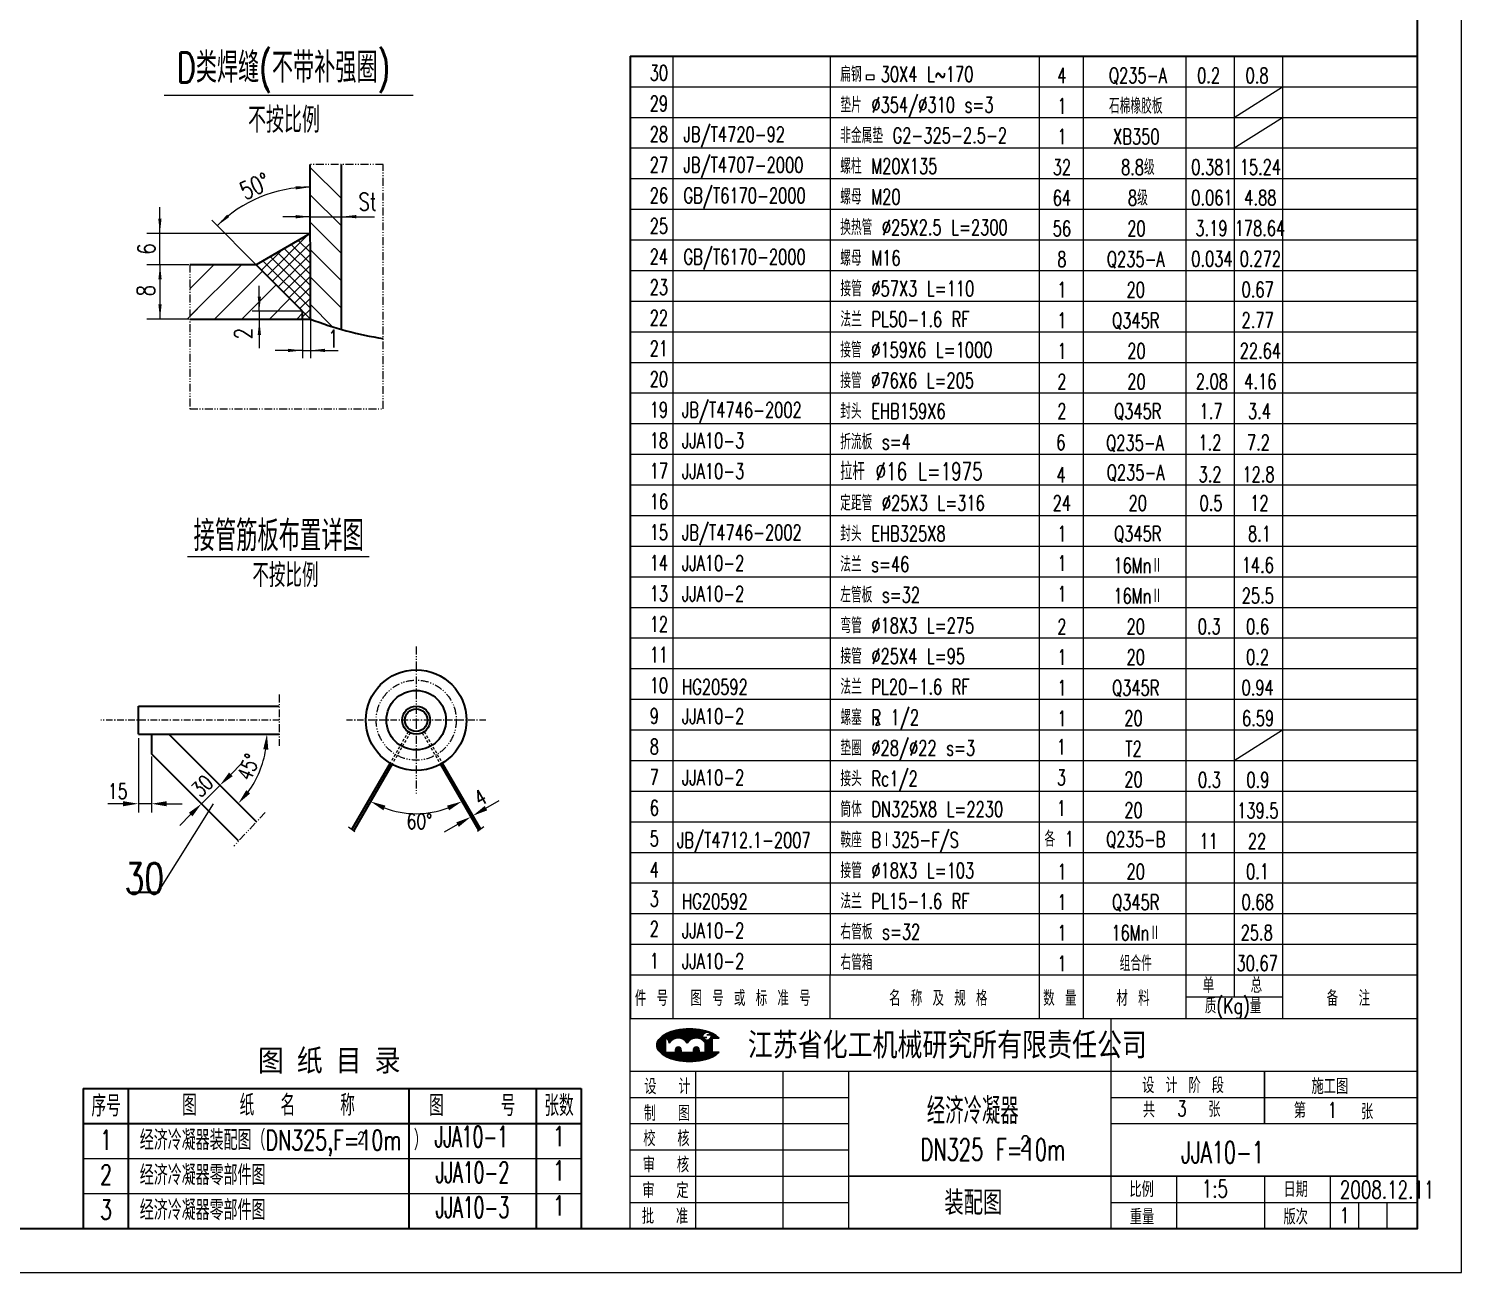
# Model space of a CAD drawing. Extents: x 0 to 6472, y 0 to 2970.
# Drawn here: x 2568 to 4205, y 0 to 1421 of the extents above; entities that cross this region are included whole.
import ezdxf
from ezdxf.enums import TextEntityAlignment as Align

# ---------------------------------------------------------------- set-up
doc = ezdxf.new("R2010")
doc.units = 0
doc.header["$LTSCALE"] = 10
doc.header["$MEASUREMENT"] = 0
for name, pattern in [('JXX-S', [1.7, 0.9, -0.2, 0.1, -0.2, 0.1, -0.2]), ('XX-S', [0.5, 0.3, -0.2]), ('ZXX-S', [1.27, 0.75, -0.2, 0.12, -0.2])]:
    doc.linetypes.add(name, pattern=pattern)
doc.layers.get('0').update_dxf_attribs({"linetype": 'CONTINUOUS', "lineweight": 20})
for name, color, linetype, lineweight in [('A 粗实线', 2, 'CONTINUOUS', 35), ('B 细实线', 7, 'CONTINUOUS', 20), ('C 文 字', 2, 'CONTINUOUS', 20), ('D 短中心线', 1, 'ZXX-S', 20), ('F 短虚线', 6, 'XX-S', 20), ('H 短双点线', 4, 'JXX-S', 20)]:
    doc.layers.add(name, color=color, linetype=linetype, lineweight=lineweight)
doc.layers.add('CDR_DIM', color=7, linetype='CONTINUOUS')
doc.layers.add('CDR_DWG1', color=4, linetype='CONTINUOUS')
doc.styles.add('HZ', font='txt', dxfattribs={"width": 0.75, "bigfont": 'hztxt'})
doc.styles.add('HZTXT', font='TXT.SHX', dxfattribs={"width": 0.75, "bigfont": 'HZTXT'})
doc.styles.add('KX', font='romans', dxfattribs={"bigfont": 'kx'})
doc.styles.add('SBHZ', font='ROMANS', dxfattribs={"width": 0.67, "bigfont": 'HZ.SHX'})
doc.styles.add('标题中文', font='SimSun.ttf', dxfattribs={"width": 0.7})

msp = doc.modelspace()

# ---------------------------------------------------------------- linework, layer by layer
for p, q in [((3255, 1389.98), (4155, 1389.98)), ((3303.92, 1389.98), (3303.92, 339.98)), ((3483.7, 1389.98), (3483.7, 339.98)), ((3722.66, 1389.98), (3722.66, 339.98)), ((3772.66, 1389.98), (3772.66, 339.98)), ((3890, 1389.98), (3890, 339.98)), ((3945.36, 1389.98), (3945.36, 339.98)), ((4000.71, 1389.98), (4000.71, 339.98)), ((3255, 1354.98), (4155, 1354.98)), ((3945.36, 1319.98), (4000.71, 1354.98)), ((3255, 1319.98), (4155, 1319.98)), ((3945.36, 1284.98), (4000.71, 1319.98)), ((3255, 1284.98), (4155, 1284.98)), ((3255, 1249.98), (4155, 1249.98)), ((3255, 1214.98), (4155, 1214.98)), ((3255, 1179.98), (4155, 1179.98)), ((3255, 1144.98), (4155, 1144.98)), ((3255, 1144.98), (4155, 1144.98)), ((3255, 1109.98), (4155, 1109.98)), ((3255, 1074.98), (4155, 1074.98)), ((3255, 1039.98), (4155, 1039.98)), ((3255, 1004.98), (4155, 1004.98)), ((3255, 969.98), (4155, 969.98)), ((3255, 934.98), (4155, 934.98)), ((3255, 899.98), (4155, 899.98)), ((3255, 864.98), (4155, 864.98)), ((3255, 829.98), (4155, 829.98)), ((3255, 794.98), (4155, 794.98)), ((3255, 759.98), (4155, 759.98)), ((3255, 724.98), (4155, 724.98)), ((3255, 689.98), (4155, 689.98)), ((3255, 654.98), (4155, 654.98)), ((2693.08, 610.56), (2693.08, 525.54)), ((2729.29, 613.84), (2777.94, 565.19)), ((3255, 619.98), (4155, 619.98)), ((3945.36, 584.98), (4000.71, 619.98)), ((4000.71, 619.98), (4016.76, 619.98)), ((2708.08, 592.62), (2756.73, 543.97)), ((2708.08, 592.62), (2727.89, 572.82)), ((2708.08, 589.53), (2708.08, 525.54)), ((2798.77, 569.12), (2811.14, 581.49)), ((3255, 584.98), (4155, 584.98)), ((2765.18, 535.53), (2786.39, 556.74)), ((3255, 549.98), (4155, 549.98)), ((2675.58, 535.54), (2658.08, 535.54)), ((2708.08, 535.54), (2693.08, 535.54)), ((2725.58, 535.54), (2743.08, 535.54)), ((3062.83, 538.15), (3078.03, 511.83)), ((3065, 539.4), (3080.19, 513.08)), ((3090.35, 530.49), (3105.5, 539.24)), ((2752.8, 523.15), (2740.43, 510.78)), ((3057.87, 511.74), (3042.72, 502.99)), ((3073.03, 520.49), (3075.19, 521.74)), ((3255, 514.98), (4155, 514.98)), ((3255, 479.98), (4155, 479.98)), ((3255, 444.98), (4155, 444.98)), ((3255, 409.98), (4155, 409.98)), ((3255, 374.98), (4155, 374.98)), ((3255, 339.98), (4155, 339.98)), ((3255, 339.98), (4155, 339.98)), ((3303.92, 339.98), (3303.92, 290)), ((3483.7, 290), (3483.7, 339.98)), ((3722.66, 339.98), (3722.66, 290)), ((3772.66, 339.98), (3772.66, 290)), ((3890, 339.98), (3890, 290)), ((3945.36, 339.98), (3945.36, 314.99)), ((4000.71, 339.98), (4000.71, 290)), ((3890, 314.99), (4000.71, 314.99)), ((3295.96, 251.64), (3295.96, 267.56)), ((3340.59, 262.53), (3340.59, 251.64)), ((3295.96, 251.64), (3306.54, 251.64)), ((3306.54, 254.08), (3306.54, 251.64)), ((3313.53, 254.08), (3313.53, 251.64)), ((3313.53, 251.64), (3327.18, 251.64)), ((3327.18, 254.08), (3327.18, 251.64)), ((3334.17, 254.08), (3334.17, 251.64)), ((3334.17, 251.64), (3340.59, 251.64))]:
    msp.add_line(p, q)
at = {"color": 4, "linetype": 'Continuous'}
for p, q in [((3255, 290), (4155, 290)), ((3255, 290), (4155, 290)), ((3255, 50), (3255, 290)), ((3255, 272.14), (3255, 290)), ((3255, 290), (3315.32, 290)), ((3805, 50), (3805, 290)), ((3255, 230), (4155, 230)), ((3330, 50), (3330, 230)), ((3430, 50), (3430, 230)), ((3505, 50), (3505, 230)), ((3805, 170), (4155, 170)), ((3880, 50), (3880, 110)), ((3805, 80), (4155, 80)), ((3805, 80), (4155, 80))]:
    msp.add_line(p, q, dxfattribs=at)
at = {"color": 0}
for p, q in [((3311.1, 267.58), (3321.87, 278.34)), ((3311.58, 267.53), (3322.4, 278.35)), ((3312.04, 267.46), (3322.94, 278.35)), ((3312.49, 267.38), (3323.46, 278.35)), ((3312.92, 267.28), (3323.99, 278.35)), ((3313.34, 267.17), (3324.51, 278.34)), ((3285.53, 259.51), (3300.74, 274.72)), ((3285.54, 260.05), (3299.86, 274.38)), ((3285.55, 259), (3301.58, 275.03)), ((3285.58, 260.62), (3298.95, 274)), ((3285.59, 258.51), (3302.39, 275.31)), ((3285.65, 258.04), (3303.18, 275.57)), ((3285.66, 261.24), (3298, 273.57)), ((3285.73, 257.59), (3303.95, 275.81)), ((3285.8, 261.9), (3297, 273.1)), ((3285.83, 257.16), (3295.96, 267.29)), ((3285.95, 256.75), (3295.96, 266.76)), ((3286, 262.63), (3295.93, 272.56)), ((3286.08, 256.35), (3295.96, 266.23)), ((3286.22, 255.96), (3295.96, 265.7)), ((3286.31, 263.48), (3294.71, 271.87)), ((3286.38, 255.58), (3295.96, 265.17)), ((3286.55, 255.22), (3295.96, 264.64)), ((3286.73, 254.87), (3295.96, 264.11)), ((3286.83, 264.52), (3293.22, 270.91)), ((3286.92, 254.53), (3295.96, 263.58)), ((3287.12, 254.21), (3295.96, 263.05)), ((3287.33, 253.89), (3295.96, 262.52)), ((3287.56, 253.58), (3295.96, 261.99)), ((3288.32, 266.54), (3290.79, 269.01)), ((3296.14, 267.47), (3304.7, 276.03)), ((3296.47, 267.27), (3305.43, 276.23)), ((3296.78, 267.05), (3306.14, 276.41)), ((3297.08, 266.82), (3306.84, 276.58)), ((3297.37, 266.58), (3307.52, 276.73)), ((3297.64, 266.32), (3308.19, 276.87)), ((3297.9, 266.05), (3308.85, 277)), ((3298.15, 265.76), (3309.5, 277.12)), ((3298.38, 265.46), (3310.15, 277.24)), ((3298.59, 265.15), (3310.79, 277.35)), ((3298.79, 264.82), (3311.42, 277.45)), ((3298.98, 264.47), (3312.05, 277.54)), ((3299.15, 264.11), (3312.67, 277.63)), ((3299.3, 263.73), (3313.28, 277.72)), ((3299.43, 263.34), (3313.89, 277.79)), ((3299.55, 262.92), (3314.49, 277.86)), ((3299.64, 262.48), (3315.09, 277.93)), ((3299.7, 262.02), (3299.87, 262.18)), ((3303.27, 265.58), (3315.68, 277.99)), ((3304.54, 266.32), (3316.26, 278.05)), ((3305.5, 266.76), (3316.85, 278.1)), ((3306.33, 267.05), (3317.42, 278.14)), ((3307.07, 267.26), (3317.99, 278.18)), ((3307.75, 267.41), (3318.56, 278.22)), ((3308.38, 267.51), (3319.12, 278.25)), ((3308.98, 267.58), (3319.68, 278.28)), ((3309.55, 267.62), (3320.23, 278.3)), ((3310.09, 267.63), (3320.78, 278.32)), ((3310.6, 267.61), (3321.32, 278.33)), ((3313.75, 267.05), (3325.03, 278.33)), ((3314.15, 266.91), (3325.54, 278.31)), ((3314.53, 266.77), (3326.06, 278.29)), ((3314.91, 266.61), (3326.56, 278.27)), ((3315.27, 266.45), (3327.07, 278.24)), ((3315.62, 266.27), (3327.57, 278.22)), ((3315.97, 266.08), (3328.07, 278.18)), ((3316.31, 265.89), (3328.56, 278.15)), ((3316.63, 265.69), (3329.06, 278.11)), ((3316.95, 265.48), (3329.55, 278.07)), ((3317.26, 265.26), (3330.03, 278.03)), ((3317.56, 265.03), (3330.51, 277.98)), ((3317.86, 264.79), (3331, 277.93)), ((3318.14, 264.54), (3331.47, 277.88)), ((3318.42, 264.29), (3331.95, 277.82)), ((3318.69, 264.03), (3332.42, 277.76)), ((3318.95, 263.76), (3332.89, 277.7)), ((3319.2, 263.48), (3333.36, 277.64)), ((3319.44, 263.19), (3333.82, 277.57)), ((3319.68, 262.9), (3334.28, 277.5)), ((3319.91, 262.6), (3334.74, 277.43)), ((3320.12, 262.28), (3335.2, 277.36)), ((3320.33, 261.96), (3320.43, 262.06)), ((3324.03, 265.66), (3335.65, 277.28)), ((3325.26, 266.36), (3336.1, 277.2)), ((3326.21, 266.78), (3336.55, 277.12)), ((3327.03, 267.07), (3337, 277.04)), ((3327.77, 267.28), (3337.44, 276.95)), ((3328.44, 267.42), (3337.89, 276.86)), ((3329.07, 267.52), (3338.32, 276.77)), ((3329.67, 267.59), (3338.76, 276.68)), ((3330.23, 267.62), (3339.19, 276.58)), ((3330.77, 267.63), (3339.62, 276.48)), ((3331.28, 267.61), (3340.05, 276.38)), ((3331.78, 267.58), (3340.47, 276.27)), ((3332.26, 267.52), (3340.89, 276.16)), ((3332.72, 267.45), (3341.31, 276.04)), ((3333.16, 267.37), (3341.72, 275.93)), ((3333.6, 267.27), (3342.13, 275.8)), ((3334.01, 267.16), (3338.88, 272.03)), ((3334.42, 267.04), (3338.5, 271.11)), ((3334.82, 266.9), (3338.35, 270.44)), ((3335.2, 266.76), (3338.32, 269.87)), ((3335.57, 266.6), (3338.34, 269.36)), ((3335.94, 266.43), (3338.42, 268.91)), ((3336.29, 266.26), (3338.53, 268.49)), ((3336.64, 266.07), (3338.67, 268.1)), ((3336.97, 265.87), (3338.84, 267.74)), ((3337.3, 265.67), (3339.04, 267.41)), ((3337.62, 265.46), (3339.26, 267.1)), ((3337.93, 265.24), (3339.5, 266.81)), ((3338.23, 265.01), (3339.77, 266.55)), ((3338.52, 264.77), (3340.06, 266.31)), ((3338.8, 264.52), (3340.37, 266.09)), ((3339.08, 264.27), (3340.7, 265.89)), ((3339.35, 264.01), (3341.06, 265.72)), ((3339.61, 263.74), (3341.45, 265.58)), ((3339.86, 263.46), (3341.87, 265.47)), ((3340.1, 263.17), (3342.33, 265.4)), ((3340.34, 262.87), (3342.84, 265.38)), ((3340.56, 262.57), (3343.41, 265.42)), ((3340.59, 261.01), (3351.42, 271.83)), ((3340.59, 260.48), (3351.74, 271.63)), ((3340.59, 259.95), (3352.07, 271.43)), ((3340.59, 259.42), (3352.39, 271.22)), ((3340.59, 258.89), (3348.82, 267.12)), ((3340.59, 258.36), (3348.82, 266.59)), ((3340.59, 257.83), (3348.82, 266.06)), ((3340.59, 261.54), (3345.03, 265.98)), ((3340.59, 262.07), (3344.09, 265.57)), ((3340.59, 257.3), (3348.82, 265.53)), ((3340.59, 256.77), (3348.82, 265)), ((3340.59, 256.24), (3348.82, 264.47)), ((3340.59, 255.71), (3348.82, 263.94)), ((3340.59, 255.18), (3348.82, 263.41)), ((3340.59, 254.65), (3348.82, 262.88)), ((3340.59, 254.11), (3348.82, 262.35)), ((3340.61, 273.76), (3342.54, 275.68)), ((3341.52, 274.14), (3342.94, 275.55)), ((3342.2, 274.28), (3343.34, 275.42)), ((3342.77, 274.32), (3343.74, 275.29)), ((3343.27, 274.3), (3344.13, 275.15)), ((3343.73, 274.22), (3344.52, 275.01)), ((3344.15, 274.11), (3344.91, 274.87)), ((3344.53, 273.97), (3345.3, 274.73)), ((3344.89, 273.8), (3345.68, 274.58)), ((3345.23, 273.6), (3346.06, 274.43)), ((3345.54, 273.38), (3346.44, 274.28)), ((3345.82, 273.13), (3346.81, 274.12)), ((3346.09, 272.87), (3347.18, 273.96)), ((3346.33, 272.58), (3347.55, 273.8)), ((3346.55, 272.27), (3347.92, 273.64)), ((3346.66, 267.6), (3351.08, 272.03)), ((3346.74, 271.93), (3348.28, 273.47)), ((3346.91, 271.57), (3348.64, 273.3)), ((3347.06, 271.19), (3349, 273.13)), ((3347.07, 268.54), (3350.75, 272.22)), ((3347.17, 270.77), (3349.36, 272.96)), ((3347.22, 269.23), (3350.41, 272.41)), ((3347.24, 270.31), (3349.71, 272.78)), ((3347.26, 269.8), (3350.06, 272.6)), ((3349.33, 267.63), (3352.71, 271)), ((3349.86, 267.63), (3353.02, 270.79)), ((3350.39, 267.63), (3353.33, 270.56)), ((3350.92, 267.63), (3353.63, 270.34)), ((3351.45, 267.63), (3353.94, 270.11)), ((3351.98, 267.63), (3354.23, 269.88)), ((3352.51, 267.63), (3354.53, 269.64)), ((3353.04, 267.63), (3354.82, 269.4)), ((3353.57, 267.63), (3355.1, 269.16)), ((3354.1, 267.63), (3355.39, 268.91)), ((3354.63, 267.63), (3355.67, 268.66)), ((3355.16, 267.63), (3355.94, 268.4)), ((3355.69, 267.63), (3356.21, 268.14)), ((3356.22, 267.63), (3356.48, 267.88)), ((3287.79, 253.29), (3295.96, 261.46)), ((3288.03, 253), (3295.96, 260.93)), ((3288.28, 252.71), (3295.96, 260.4)), ((3288.53, 252.43), (3295.96, 259.87)), ((3288.78, 252.15), (3295.96, 259.34)), ((3289.04, 251.88), (3295.96, 258.81)), ((3289.3, 251.61), (3295.96, 258.27)), ((3289.56, 251.34), (3295.96, 257.74)), ((3289.83, 251.08), (3295.96, 257.21)), ((3290.1, 250.82), (3295.96, 256.68)), ((3290.38, 250.57), (3295.96, 256.15)), ((3290.65, 250.32), (3295.96, 255.62)), ((3290.94, 250.07), (3295.96, 255.09)), ((3291.22, 249.82), (3295.96, 254.56)), ((3291.51, 249.58), (3295.96, 254.03)), ((3291.81, 249.35), (3295.96, 253.5)), ((3292.1, 249.11), (3295.96, 252.97)), ((3292.4, 248.88), (3295.96, 252.44)), ((3292.71, 248.66), (3295.96, 251.91)), ((3293.02, 248.44), (3296.22, 251.64)), ((3293.33, 248.22), (3296.75, 251.64)), ((3293.65, 248.01), (3297.28, 251.64)), ((3293.97, 247.8), (3297.81, 251.64)), ((3294.29, 247.59), (3298.34, 251.64)), ((3294.62, 247.39), (3298.87, 251.64)), ((3294.95, 247.19), (3299.4, 251.64)), ((3295.29, 247), (3299.93, 251.64)), ((3295.63, 246.81), (3300.46, 251.64)), ((3295.98, 246.62), (3301, 251.64)), ((3296.33, 246.44), (3301.53, 251.64)), ((3296.68, 246.26), (3302.06, 251.64)), ((3297.03, 246.09), (3302.59, 251.64)), ((3297.39, 245.92), (3303.12, 251.64)), ((3297.75, 245.75), (3303.65, 251.64)), ((3298.12, 245.58), (3304.18, 251.64)), ((3298.48, 245.42), (3304.71, 251.64)), ((3298.85, 245.26), (3305.24, 251.64)), ((3299.22, 245.1), (3305.77, 251.64)), ((3299.6, 244.94), (3306.3, 251.64)), ((3299.98, 244.79), (3312.09, 256.9)), ((3300.36, 244.64), (3312.38, 256.66)), ((3300.74, 244.49), (3312.65, 256.4)), ((3301.12, 244.34), (3312.88, 256.1)), ((3301.51, 244.2), (3313.09, 255.78)), ((3301.9, 244.06), (3313.26, 255.42)), ((3302.3, 243.93), (3313.4, 255.03)), ((3302.69, 243.79), (3313.49, 254.59)), ((3303.09, 243.66), (3313.53, 254.1)), ((3303.5, 243.54), (3313.53, 253.57)), ((3303.9, 243.41), (3313.53, 253.04)), ((3304.31, 243.29), (3313.53, 252.51)), ((3304.72, 243.17), (3313.53, 251.97)), ((3305.14, 243.06), (3313.72, 251.64)), ((3305.56, 242.95), (3314.25, 251.64)), ((3305.98, 242.84), (3314.78, 251.64)), ((3306.41, 242.73), (3315.31, 251.64)), ((3306.54, 254), (3310.11, 257.57)), ((3306.54, 253.47), (3310.59, 257.53)), ((3306.54, 252.94), (3311.02, 257.43)), ((3306.54, 252.41), (3311.41, 257.29)), ((3306.54, 251.88), (3311.77, 257.11)), ((3306.57, 254.57), (3309.54, 257.54)), ((3306.75, 255.27), (3308.84, 257.36)), ((3306.84, 242.63), (3315.84, 251.64)), ((3307.27, 242.54), (3316.37, 251.64)), ((3307.71, 242.44), (3316.9, 251.64)), ((3308.14, 242.35), (3317.44, 251.64)), ((3308.59, 242.26), (3317.97, 251.64)), ((3309.03, 242.18), (3318.5, 251.64)), ((3309.48, 242.09), (3319.03, 251.64)), ((3309.93, 242.01), (3319.56, 251.64)), ((3310.38, 241.93), (3320.09, 251.64)), ((3310.83, 241.86), (3320.62, 251.64)), ((3311.29, 241.78), (3321.15, 251.64)), ((3311.75, 241.71), (3321.68, 251.64)), ((3312.21, 241.64), (3322.21, 251.64)), ((3312.67, 241.57), (3322.74, 251.64)), ((3313.14, 241.51), (3323.27, 251.64)), ((3313.61, 241.45), (3323.8, 251.64)), ((3314.08, 241.39), (3324.33, 251.64)), ((3314.55, 241.34), (3324.86, 251.64)), ((3315.03, 241.28), (3325.39, 251.64)), ((3315.51, 241.23), (3325.92, 251.64)), ((3316, 241.19), (3326.45, 251.64)), ((3316.48, 241.14), (3326.98, 251.64)), ((3316.97, 241.1), (3332.75, 256.88)), ((3317.46, 241.06), (3333.04, 256.64)), ((3317.96, 241.03), (3333.31, 256.37)), ((3318.46, 240.99), (3333.54, 256.08)), ((3318.96, 240.96), (3333.74, 255.75)), ((3319.46, 240.94), (3333.91, 255.39)), ((3319.97, 240.92), (3334.04, 254.99)), ((3320.48, 240.9), (3334.13, 254.55)), ((3321, 240.88), (3334.17, 254.05)), ((3321.51, 240.87), (3334.17, 253.52)), ((3322.03, 240.86), (3334.17, 252.99)), ((3322.56, 240.86), (3334.17, 252.46)), ((3323.09, 240.85), (3334.17, 251.93)), ((3323.62, 240.86), (3334.41, 251.64)), ((3324.16, 240.86), (3334.94, 251.64)), ((3324.7, 240.87), (3335.47, 251.64)), ((3325.24, 240.89), (3336, 251.64)), ((3325.79, 240.91), (3336.53, 251.64)), ((3326.34, 240.93), (3337.06, 251.64)), ((3326.9, 240.95), (3337.59, 251.64)), ((3327.18, 253.96), (3330.79, 257.57)), ((3327.18, 253.43), (3331.27, 257.52)), ((3327.18, 252.9), (3331.7, 257.42)), ((3327.18, 252.37), (3332.08, 257.27)), ((3327.18, 251.84), (3332.43, 257.09)), ((3327.2, 254.52), (3330.23, 257.54)), ((3327.36, 255.2), (3329.54, 257.39)), ((3327.46, 240.99), (3338.12, 251.64)), ((3328.03, 241.02), (3338.65, 251.64)), ((3328.6, 241.06), (3339.18, 251.64)), ((3329.18, 241.11), (3339.71, 251.64)), ((3329.76, 241.16), (3340.24, 251.64)), ((3330.34, 241.21), (3348.82, 259.69)), ((3330.93, 241.27), (3348.82, 259.16)), ((3331.53, 241.34), (3348.82, 258.63)), ((3332.13, 241.41), (3348.82, 258.1)), ((3332.74, 241.49), (3348.82, 257.57)), ((3333.35, 241.57), (3348.82, 257.04)), ((3333.97, 241.66), (3348.82, 256.51)), ((3334.59, 241.75), (3348.82, 255.98)), ((3335.23, 241.86), (3348.82, 255.45)), ((3335.87, 241.96), (3348.82, 254.92)), ((3336.51, 242.08), (3348.82, 254.39)), ((3337.16, 242.2), (3348.82, 253.86)), ((3337.83, 242.33), (3348.82, 253.33)), ((3338.49, 242.47), (3348.82, 252.8)), ((3339.18, 242.62), (3348.82, 252.27)), ((3339.87, 242.79), (3348.82, 251.74)), ((3340.58, 242.97), (3349.2, 251.58)), ((3340.59, 253.58), (3348.82, 261.82)), ((3340.59, 253.05), (3348.82, 261.29)), ((3340.59, 252.52), (3348.82, 260.75)), ((3340.59, 251.99), (3348.82, 260.22)), ((3341.31, 243.17), (3349.73, 251.58)), ((3342.06, 243.38), (3350.26, 251.58)), ((3342.82, 243.62), (3350.79, 251.58)), ((3343.61, 243.88), (3351.32, 251.58)), ((3344.42, 244.16), (3351.85, 251.58)), ((3345.26, 244.47), (3352.38, 251.58)), ((3346.14, 244.81), (3352.91, 251.58)), ((3347.04, 245.19), (3353.44, 251.58)), ((3347.99, 245.6), (3353.97, 251.58)), ((3348.99, 246.07), (3354.5, 251.58)), ((3350.05, 246.61), (3355.03, 251.58)), ((3351.26, 247.28), (3355.56, 251.58)), ((3352.73, 248.22), (3356.09, 251.58)), ((3355, 249.96), (3356.62, 251.58))]:
    msp.add_line(p, q, dxfattribs=at)
at = {"linetype": 'Continuous'}
for p, q in [((3342.76, 271.46), (3342.76, 271.44)), ((3342.8, 268.26), (3342.8, 268.24)), ((3346.96, 271.46), (3346.96, 271.44)), ((3980, 110), (3980, 50)), ((4055, 110), (4055, 50)), ((4087.5, 80), (4087.5, 50)), ((4120, 80), (4120, 50))]:
    msp.add_line(p, q, dxfattribs=at)
at = {"color": 7, "linetype": 'Continuous'}
for p, q in [((3255, 200), (3505, 200)), ((3805, 200), (4155, 200)), ((3255, 170), (3505, 170)), ((3255, 140), (3505, 140)), ((2630.19, 130), (3199.14, 130)), ((3255, 110), (3505, 110)), ((2630.19, 90), (3199.14, 90)), ((3255, 80), (3505, 80))]:
    msp.add_line(p, q, dxfattribs=at)
msp.add_lwpolyline([(3525.34, 1368.7), (3533.48, 1368.7), (3533.48, 1362.83), (3525.34, 1362.83)], close=True)
msp.add_circle((3342.79, 269.85), 4.47)
for centre, radius, start, end in [((2728.08, 615.05), 111.99, 323.96218, 351.03782), ((3010.64, 628.55), 104.39, 249.61683, 290.38317), ((3292.59, 261.25), 7.15, 5.49119, 61.88895), ((3310.03, 255.42), 12.21, 32.27189, 147.72811), ((3330.67, 255.42), 12.21, 35.6258, 147.72811), ((3310.03, 254.08), 3.5, 0, 180), ((3330.67, 254.08), 3.5, 0, 180)]:
    msp.add_arc(centre, radius, start, end)
for points in [[(2835.8, 597.83), (2841.61, 597.38), (2840.07, 615.05)], [(2796.7, 571.18), (2800.83, 567.05), (2786.39, 556.74)], [(2820.86, 547.27), (2816.42, 551.06), (2807.27, 535.86)], [(2675.58, 538.45), (2675.58, 532.62), (2693.08, 535.54)], [(2725.58, 538.45), (2725.58, 532.62), (2708.08, 535.54)], [(2750.74, 525.22), (2754.87, 521.09), (2765.18, 535.53)], [(2973.04, 528.06), (2975.52, 533.34), (2958.45, 538.15)], [(3045.76, 533.34), (3048.24, 528.06), (3062.83, 538.15)], [(3088.89, 533.02), (3091.81, 527.97), (3075.19, 521.74)], [(3056.41, 514.27), (3059.33, 509.22), (3073.03, 520.49)]]:
    msp.add_solid(points)
at = {"layer": 'A 粗实线'}
for p, q in [((3255, 1389.98), (3255, 339.98)), ((3255, 1389.98), (4155, 1389.98)), ((2889.7, 1089.47), (2889.56, 1266)), ((2925.19, 1077.66), (2925.19, 1266)), ((2889.62, 1187.39), (2827.65, 1151.55)), ((2827.65, 1151.55), (2752.07, 1151.55)), ((2880.85, 1098.34), (2827.65, 1151.55)), ((2880.85, 1089.47), (2880.85, 1098.34)), ((2752.07, 1089.47), (2889.7, 1089.47)), ((2693.08, 647.05), (2854.13, 647.05)), ((2693.08, 615.05), (2693.08, 647.05)), ((2693.08, 615.05), (2854.13, 615.05)), ((2708.08, 615.05), (2708.08, 592.62)), ((2828.17, 514.97), (2728.08, 615.05)), ((2807.7, 493.01), (2708.08, 592.62)), ((2980.81, 581.89), (2937.2, 506.34)), ((2982.98, 580.64), (2939.24, 504.88)), ((3038.3, 580.64), (3082.04, 504.88)), ((3040.47, 581.89), (3084.08, 506.34)), ((2685.77, 434.35), (2715.86, 434.35)), ((3255, 339.98), (3255, 290)), ((2630.19, 210), (3199.14, 210)), ((2630.19, 210), (2630.19, 50)), ((2681.6, 210), (2681.6, 50)), ((3002.24, 210), (3002.24, 50)), ((3147.73, 210), (3147.73, 50)), ((3199.14, 210), (3199.14, 50)), ((2630.19, 170), (3199.14, 170))]:
    msp.add_line(p, q, dxfattribs=at)
msp.add_lwpolyline([(125, 50), (4155, 50), (4155, 2920), (125, 2920)], close=True, dxfattribs=at)
for radius in [57.5, 34, 16, 12.87]:
    msp.add_circle((3010.64, 631.05), radius, dxfattribs=at)
msp.add_arc((3034.66, 1465.72), 403.21, 248.92902, 261.19111, dxfattribs=at)
at = {"layer": 'B 细实线'}
for p, q in [((2722.41, 1345.5), (3007.15, 1345.5)), ((2889.56, 1262.85), (2925.19, 1227.21)), ((2925.19, 1195.85), (2889.59, 1231.47)), ((2717.73, 1187.39), (2717.73, 1217.16)), ((2776.91, 1202.39), (2827.68, 1151.57)), ((2889.75, 1206.44), (2858.28, 1206.44)), ((2889.72, 1206.47), (2925.19, 1206.47)), ((2889.72, 1199.97), (2925.19, 1164.49)), ((2925.18, 1206.44), (2962.86, 1206.44)), ((2889.62, 1187.39), (2702.71, 1187.39)), ((2717.73, 1151.55), (2717.73, 1187.39)), ((2840.18, 1139.01), (2887.07, 1185.92)), ((2889.72, 1165.43), (2875.78, 1179.38)), ((2857.34, 1168.72), (2833.91, 1145.28)), ((2889.72, 1176.03), (2846.45, 1132.74)), ((2851.94, 1165.6), (2889.72, 1127.81)), ((2852.72, 1126.47), (2889.72, 1163.48)), ((2889.72, 1140.35), (2859.89, 1170.19)), ((2867.83, 1174.79), (2889.72, 1152.89)), ((2925.19, 1133.14), (2889.72, 1168.62)), ((2750.6, 1151.55), (2702.71, 1151.55)), ((2717.83, 1089.47), (2717.83, 1151.55)), ((2810.86, 1151.55), (2752.07, 1092.74)), ((2752.07, 1124.1), (2779.51, 1151.55)), ((2835.48, 1156.08), (2889.72, 1101.82)), ((2889.42, 1115.26), (2843.81, 1160.89)), ((2889.72, 1150.94), (2858.99, 1120.2)), ((2780.15, 1089.47), (2834.93, 1144.27)), ((2865.26, 1113.93), (2889.72, 1138.4)), ((2889.72, 1137.26), (2925.19, 1101.78)), ((2850.6, 1128.59), (2811.49, 1089.47)), ((2831.32, 1098.34), (2831.32, 1127.42)), ((2889.72, 1125.86), (2871.53, 1107.66)), ((2760.54, 1101.21), (2748.8, 1089.47)), ((2880.85, 1098.34), (2823.27, 1098.34)), ((2831.34, 1089.47), (2831.34, 1098.34)), ((2842.84, 1089.47), (2866.28, 1112.92)), ((2877.8, 1101.39), (2889.72, 1113.31)), ((2889.72, 1100.77), (2880.85, 1091.9)), ((2881.43, 1097.79), (2889.72, 1089.5)), ((2914.91, 1080.71), (2889.72, 1105.91)), ((2750.6, 1089.47), (2702.71, 1089.47)), ((2831.32, 1088.23), (2831.32, 1056.01)), ((2831.34, 1071.74), (2831.34, 1089.47)), ((2880.85, 1096.14), (2874.19, 1089.47)), ((2880.85, 1089.47), (2880.85, 1044.78)), ((2889.72, 1088.3), (2889.72, 1044.78)), ((2880.92, 1053.62), (2849.3, 1053.62)), ((2880.85, 1053.65), (2889.72, 1053.65)), ((2889.75, 1053.62), (2921.38, 1053.62)), ((2749.17, 818.02), (2956.7, 818.02)), ((2715.86, 434.35), (2778.93, 535.51))]:
    msp.add_line(p, q, dxfattribs=at)
msp.add_lwpolyline([(0, 0), (4205, 0), (4205, 2970), (0, 2970)], close=True, dxfattribs=at)
for points in [[(2889.72, 1240.22, 0, 3.74, 0), (2872.89, 1239.48, 3.74, 3.74, 0)], [(2717.73, 1187.39, 0, 3.74, 0), (2717.73, 1204.24, 3.74, 3.74, 0)], [(2783.17, 1196.12, 0, 3.74, 0), (2795.68, 1207.41, 3.74, 3.74, 0)], [(2889.72, 1206.44, 0, 3.74, 0), (2872.87, 1206.44, 3.74, 3.74, 0)], [(2925.16, 1206.47, 0, 3.74, 0), (2942.01, 1206.47, 3.74, 3.74, 0)], [(2717.83, 1151.55, 0, 3.74, 0), (2717.83, 1134.7, 3.74, 3.74, 0)], [(2831.34, 1098.34, 0, 3.74, 0), (2831.34, 1115.19, 3.74, 3.74, 0)], [(2717.83, 1089.47, 0, 3.74, 0), (2717.83, 1106.32, 3.74, 3.74, 0)], [(2831.34, 1088.23, 0, 3.74, 0), (2831.34, 1071.38, 3.74, 3.74, 0)], [(2880.85, 1053.62, 0, 3.74, 0), (2864.01, 1053.62, 3.74, 3.74, 0)], [(2889.72, 1053.65, 0, 3.74, 0), (2906.57, 1053.65, 3.74, 3.74, 0)]]:
    msp.add_lwpolyline(points, format="xyseb", dxfattribs=at)
msp.add_arc((2889.72, 1089.47), 150.75, 90, 135, dxfattribs=at)
at = {"layer": 'CDR_DWG1'}
for p, q in [((3338.61, 268.26), (3342.8, 268.26)), ((3338.62, 268.25), (3342.79, 268.25)), ((3338.62, 268.24), (3342.8, 268.24)), ((3338.63, 268.25), (3342.8, 268.25)), ((3342.76, 271.46), (3346.96, 271.46)), ((3342.76, 271.45), (3346.95, 271.45)), ((3342.76, 271.44), (3346.96, 271.44)), ((3342.79, 271.45), (3346.96, 271.45)), ((3342.8, 271.46), (3346.97, 271.46)), ((3342.8, 271.46), (3346.97, 271.46)), ((3342.8, 271.46), (3346.96, 271.46)), ((3348.82, 259.6), (3348.82, 267.63)), ((3348.82, 267.63), (3356.74, 267.63)), ((3348.82, 259.6), (3348.82, 251.58)), ((3348.82, 251.58), (3356.74, 251.58)), ((3980, 170), (3980, 230)), ((3505, 110), (4155, 110))]:
    msp.add_line(p, q, dxfattribs=at)
for centre, radius, start, end in [((3323.03, 203.57), 74.78, 90, 101.70092), ((3323.03, 203.57), 74.78, 78.29908, 90), ((3295.49, 259.6), 9.96, 140.36073, 180), ((3308.56, 248.78), 26.93, 116.56505, 140.36073), ((3317.28, 231.33), 46.44, 101.70092, 116.56505), ((3328.78, 231.33), 46.44, 63.43495, 78.29908), ((3337.5, 248.78), 26.93, 44.42327, 63.43495), ((3295.49, 259.6), 9.96, 180, 219.63927), ((3308.56, 270.43), 26.93, 219.63927, 243.43495), ((3317.28, 287.88), 46.44, 243.43495, 258.29908), ((3328.78, 287.88), 46.44, 281.70092, 296.56505), ((3337.5, 270.43), 26.93, 296.56505, 315.57673), ((3323.03, 315.64), 74.78, 258.29908, 270), ((3323.03, 315.64), 74.78, 270, 281.70092)]:
    msp.add_arc(centre, radius, start, end, dxfattribs=at)
at = {"layer": 'D 短中心线'}
for p, q in [((2854.13, 631.05), (2650.08, 631.05)), ((3090.26, 631.05), (2931.02, 631.05))]:
    msp.add_line(p, q, dxfattribs=at)
at = {"layer": 'F 短虚线'}
for p, q in [((3001.58, 617.86), (2980.81, 581.89)), ((3003.75, 616.61), (2982.98, 580.64)), ((3017.53, 616.61), (3038.3, 580.64)), ((3019.7, 617.86), (3040.47, 581.89))]:
    msp.add_line(p, q, dxfattribs=at)
at = {"layer": 'H 短双点线'}
for p, q in [((2972.92, 1266), (2889.56, 1266)), ((2972.92, 986.87), (2972.92, 1266)), ((2752.07, 1151.55), (2752.07, 986.87)), ((2752.07, 986.87), (2972.92, 986.87)), ((3010.64, 715.14), (3010.64, 546.96)), ((2854.13, 660.39), (2854.13, 601.82)), ((2838.09, 525.62), (2802.04, 486.94)), ((2933.33, 509.1), (2941.92, 502.98)), ((3087.95, 509.1), (3079.36, 502.98))]:
    msp.add_line(p, q, dxfattribs=at)
msp.add_circle((3010.64, 631.05), 45.75, dxfattribs=at)

# ---------------------------------------------------------------- texts
at = {"width": 0.7}
for s, height, style, p in [('30', 17.5, 'HZ', (3277.46, 1362.09)), ('扁钢  30X4 L~170', 17.5, 'HZ', (3495.17, 1360.49)), ('29', 17.5, 'HZ', (3277.46, 1327.09)), ('垫片 %%c354/%%c310 s=3', 17.5, 'HZ', (3495.4, 1325.49)), ('JB/T4720-92', 17.5, 'HZ', (3316.06, 1291.82)), ('非金属垫 G2-325-2.5-2', 17.5, 'HZ', (3495.17, 1290.49)), ('28', 17.5, 'HZ', (3277.46, 1292.09)), ('JB/T4707-2000', 17.5, 'HZ', (3316.06, 1256.82)), ('27', 17.5, 'HZ', (3277.46, 1257.09)), ('螺柱 M20X135', 17.5, 'HZ', (3495.17, 1255.49)), ('26', 17.5, 'HZ', (3277.46, 1222.09)), ('GB/T6170-2000', 17.5, 'HZ', (3316.06, 1221.82)), ('螺母 M20', 17.5, 'HZ', (3495.17, 1220.49)), ('25', 17.5, 'HZ', (3277.46, 1187.09)), ('换热管 %%c25X2.5 L=2300', 17.5, 'HZ', (3495.17, 1185.49)), ('24', 17.5, 'HZ', (3277.46, 1152.09)), ('GB/T6170-2000', 17.5, 'HZ', (3316.06, 1151.82)), ('螺母 M16', 17.5, 'HZ', (3495.17, 1150.49)), ('23', 17.5, 'HZ', (3277.46, 1117.09)), ('接管 %%c57X3 L=110', 17.5, 'HZ', (3495.4, 1115.49)), ('22', 17.5, 'HZ', (3277.46, 1082.09)), ('法兰 PL50-1.6 RF', 17.5, 'HZ', (3495.4, 1080.49)), ('21', 17.5, 'HZ', (3277.46, 1047.09)), ('接管 %%c159X6 L=1000', 17.5, 'HZ', (3495.17, 1045.49)), ('20', 17.5, 'HZ', (3277.46, 1012.09)), ('接管 %%c76X6 L=205', 17.5, 'HZ', (3495.17, 1010.49)), ('19', 17.5, 'HZ', (3277.46, 977.09)), ('JB/T4746-2002', 17.5, 'HZ', (3314.18, 976.82)), ('封头 EHB159X6', 17.5, 'HZ', (3495.17, 975.49)), ('18', 17.5, 'HZ', (3277.46, 942.09)), ('JJA10-3', 17.5, 'HZ', (3314.18, 941.82)), ('折流板 s=4', 17.5, 'HZ', (3495.17, 940.49)), ('17', 17.5, 'HZ', (3277.46, 907.09)), ('JJA10-3', 17.5, 'HZ', (3314.18, 906.82)), ('拉杆 %%c16 L=1975', 20, 'HZ', (3495.17, 905.49)), ('16', 17.5, 'HZ', (3277.46, 872.09)), ('定距管 %%c25X3 L=316', 17.5, 'HZ', (3495.17, 870.49)), ('15', 17.5, 'HZ', (3277.46, 837.09)), ('JB/T4746-2002', 17.5, 'HZ', (3314.18, 836.82)), ('封头 EHB325X8', 17.5, 'HZ', (3495.17, 835.49)), ('14', 17.5, 'HZ', (3277.46, 802.09)), ('JJA10-2', 17.5, 'HZ', (3314.18, 801.82)), ('法兰 s=46', 17.5, 'HZ', (3495.17, 800.49)), ('13', 17.5, 'HZ', (3277.46, 767.09)), ('JJA10-2', 17.5, 'HZ', (3314.18, 766.82)), ('左管板 s=32', 17.5, 'HZ', (3495.17, 765.49)), ('12', 17.5, 'HZ', (3277.46, 732.09)), ('弯管 %%c18X3 L=275', 17.5, 'HZ', (3495.4, 730.49)), ('11', 17.5, 'HZ', (3277.46, 697.09)), ('接管 %%c25X4 L=95', 17.5, 'HZ', (3495.4, 695.49)), ('10', 17.5, 'HZ', (3277.46, 662.09)), ('HG20592', 17.5, 'HZ', (3314.48, 660.24)), ('法兰 PL20-1.6 RF', 17.5, 'HZ', (3495.4, 660.49)), ('9', 17.5, 'HZ', (3277.46, 627.09)), ('JJA10-2', 17.5, 'HZ', (3314.18, 626.82)), ('螺塞 R 1/2', 17.5, 'HZ', (3495.4, 625.49)), ('2', 8.53, 'HZ', (3534.74, 625.47)), ('8', 17.5, 'HZ', (3277.46, 592.09)), ('垫圈 %%c28/%%c22 s=3', 17.5, 'HZ', (3495.4, 590.49)), ('7', 17.5, 'HZ', (3277.46, 557.09)), ('JJA10-2', 17.5, 'HZ', (3314.18, 556.82)), ('接头 Rc1/2', 17.5, 'HZ', (3495.4, 555.49)), ('6', 17.5, 'HZ', (3277.46, 522.09)), ('筒体 DN325X8 L=2230', 17.5, 'HZ', (3495.4, 520.49)), ('5', 17.5, 'HZ', (3277.46, 487.09)), ('JB/T4712.1-2007', 17.5, 'HZ', (3308.6, 485.24)), ('鞍座 BⅠ325-F/S', 17.5, 'HZ', (3495.4, 485.49)), ('4', 17.5, 'HZ', (3277.46, 451.37)), ('接管 %%c18X3 L=103', 17.5, 'HZ', (3495.4, 450.49)), ('3', 17.5, 'HZ', (3277.46, 418.14)), ('HG20592', 17.5, 'HZ', (3314.48, 415.24)), ('法兰 PL15-1.6 RF', 17.5, 'HZ', (3495.4, 415.49)), ('2', 17.5, 'HZ', (3277.46, 383.76)), ('JJA10-2', 17.5, 'HZ', (3314.18, 381.82)), ('右管板 s=32', 17.5, 'HZ', (3495.4, 380.49)), ('1', 17.5, 'HZ', (3277.46, 347.2)), ('JJA10-2', 17.5, 'HZ', (3314.18, 346.82)), ('右管箱', 17.5, 'HZ', (3495.4, 345.49)), ('1:5', 20, 'SBHZ', (3908.38, 85.58))]:
    msp.add_text(s, height=height, dxfattribs=dict(at, style=style)).set_placement(p)
at = {"style": 'HZ', "width": 0.7}
for s, p in [('4', (3748.52, 1367.9)), ('Q235-A', (3835.35, 1367.98)), ('0.2', (3916.22, 1367.87)), ('0.8', (3971.52, 1367.77)), ('石棉橡胶板', (3832.94, 1332.98)), ('1', (3748.52, 1332.9)), ('1', (3748.52, 1297.9)), ('XB350', (3833.6, 1297.98)), ('32', (3748.52, 1262.9)), ('8.8级', (3835.35, 1262.98)), ('0.381', (3919.95, 1263.19)), ('15.24', (3975.31, 1263.19)), ('64', (3748.52, 1227.9)), ('8级', (3835.35, 1227.98)), ('0.061', (3919.95, 1228.19)), ('4.88', (3975.31, 1228.19)), ('56', (3748.52, 1192.9)), ('20', (3833.75, 1192.98)), ('3.19', (3919.44, 1193.19)), ('178.64', (3974.8, 1193.19)), ('8', (3748.52, 1157.9)), ('Q235-A', (3833.02, 1157.98)), ('0.034', (3919.95, 1158.19)), ('0.272', (3975.31, 1158.19)), ('1', (3748.52, 1122.9)), ('20', (3832.94, 1122.98)), ('0.67', (3972.2, 1123.19)), ('1', (3748.52, 1087.9)), ('Q345R', (3832.94, 1087.98)), ('2.77', (3972.2, 1088.19)), ('1', (3748.52, 1052.9)), ('20', (3833.77, 1052.98)), ('22.64', (3975.31, 1053.19)), ('2', (3748.52, 1017.9)), ('20', (3833.77, 1017.98)), ('2.08', (3919.95, 1018.19)), ('4.16', (3975.31, 1018.19)), ('2', (3748.5, 984.15)), ('Q345R', (3835.25, 984.19)), ('1.7', (3918.92, 984.13)), ('3.4', (3974.27, 984.13)), ('6', (3747.32, 948.53)), ('Q235-A', (3832.19, 947.98)), ('1.2', (3917.71, 948.33)), ('7.2', (3973.07, 948.33)), ('4', (3747.68, 911.35)), ('Q235-A', (3832.93, 914.19)), ('3.2', (3917.81, 911.95)), ('12.8', (3973.16, 911.95)), ('24', (3748.5, 879.15)), ('20', (3835.25, 879.19)), ('0.5', (3918.92, 879.13)), ('12', (3974.27, 879.13)), ('1', (3748.5, 844.15)), ('Q345R', (3835.25, 844.19)), ('8.1', (3974.27, 844.13)), ('1', (3748.55, 810.39)), ('16MnⅡ', (3835.25, 807.98)), ('14.6', (3972.39, 808.36)), ('1', (3748.55, 775.39)), ('16MnⅡ', (3835.25, 772.98)), ('25.5', (3972.39, 773.36)), ('2', (3748.52, 737.9)), ('20', (3832.94, 737.98)), ('0.3', (3916.85, 738.19)), ('0.6', (3972.2, 738.19)), ('1', (3748.52, 702.9)), ('20', (3832.94, 702.98)), ('0.2', (3972.2, 703.19)), ('1', (3748.52, 667.9)), ('Q345R', (3832.94, 667.98)), ('0.94', (3972.2, 668.19)), ('1', (3748.52, 632.9)), ('20', (3830.35, 633.27)), ('6.59', (3972.71, 633.19)), ('1', (3747.97, 600.39)), ('T2', (3830.35, 598.27)), ('3', (3747.97, 565.39)), ('20', (3830.35, 563.27)), ('0.3', (3917.12, 562.82)), ('0.9', (3972.47, 562.82)), ('1', (3747.97, 530.39)), ('20', (3830.35, 528.27)), ('139.5', (3972.47, 527.82)), ('各 1', (3745.46, 495.39)), ('Q235-B', (3833, 494.92)), ('11', (3916.22, 492.87)), ('22', (3971.52, 492.77)), ('1', (3748.52, 457.9)), ('20', (3832.94, 457.98)), ('0.1', (3972.2, 458.19)), ('1', (3748.52, 422.9)), ('Q345R', (3832.94, 422.98)), ('0.68', (3972.2, 423.19)), ('1', (3748.52, 387.9)), ('16MnⅡ', (3832.94, 387.98)), ('25.8', (3971.17, 388.19)), ('1', (3748.52, 352.9)), ('组合件', (3832.94, 352.98)), ('30.67', (3971.68, 353.19))]:
    msp.add_text(s, height=17.5, dxfattribs=at).set_placement(p, align=Align.MIDDLE_CENTER)
at = {"linetype": 'Continuous', "style": 'HZ'}
for s, height, width, p in [('设  计', 17.5, 0.8, (3271.25, 203.64)), ('设 计 阶 段', 17.5, 0.8, (3840.25, 204.9)), ('施工图', 17.5, 0.8, (4033.75, 203.85)), ('张', 17.5, 0.8, (3915.78, 177.59)), ('制  图', 17.5, 0.8, (3270.68, 173.04)), ('共', 17.5, 0.8, (3840.99, 177.09)), ('3', 17.5, 0.7, (3880.46, 178.41)), ('第', 17.5, 0.8, (4013.54, 176.29)), ('1', 17.5, 0.7, (4052.25, 176.73)), ('张', 17.5, 0.8, (4090.36, 174.84)), ('校  核', 17.5, 0.8, (3270.12, 144.18)), ('2', 17.5, 0.8, (3700.68, 138.59)), ('审  核', 17.5, 0.8, (3269.56, 114.16)), ('审  定', 17.5, 0.8, (3269, 84.75)), ('比例', 17.5, 0.8, (3825.63, 86.01)), ('日期', 17.5, 0.8, (4001.77, 86.05)), ('2008.12.11', 20, 0.7, (4066.15, 84.44)), ('批  准', 17.5, 0.8, (3268.43, 55.34)), ('重量', 17.5, 0.8, (3826.15, 54.55)), ('版次', 17.5, 0.8, (4001.69, 54.66)), ('1', 17.5, 0.8, (4065.59, 56.23))]:
    msp.add_text(s, height=height, dxfattribs=dict(at, width=width)).set_placement(p)
at = {"char_height": 17.5, "attachment_point": 5, "style": 'HZTXT'}
for s, insert, rotation in [('\\A1;45°', (2818.85, 577.45), 67.5), ('\\A1;30', (2766.06, 555.86), 45), ('4', (3083.84, 542.57), 30)]:
    msp.add_mtext(s, dxfattribs=dict(at, insert=insert, rotation=rotation))
for s, insert in [('\\A1;15', (2669.49, 549.81)), ('\\A1;60°', (3014.24, 515.41))]:
    msp.add_mtext(s, dxfattribs=dict(at, insert=insert))
for s, insert, width in [('单', (3915.92, 328.05), 274.6333), ('总', (3970.76, 328.05), 274.6333), ('件 号', (3279.46, 313.26), 48.9233), ('图 号 或 标 准 号', (3392.72, 313.26), 274.6333), ('名 称 及 规 格', (3607.23, 313.26), 274.6333), ('数 量', (3746.17, 313.26), 274.6333), ('材 料', (3829.79, 313.26), 274.6333), ('质(Kg)量', (3944.19, 301.63), 274.6333), ('备  注', (4075.93, 313.26), 274.6333)]:
    msp.add_mtext(s, dxfattribs=dict(at, insert=insert, width=width))
at = {"layer": 'B 细实线', "style": 'HZTXT'}
for s, height, width, p in [('D类焊缝(不带补强圈)', 34.5, 0.7, (2859, 1374.47)), ('不按比例', 29.325, 0.7, (2859.49, 1318.56)), ('接管筋板布置详图', 34.776, 0.7, (2853.5, 843.46)), ('30', 35, 0.75, (2699.97, 450.22))]:
    msp.add_text(s, height=height, dxfattribs=dict(at, width=width)).set_placement(p, align=Align.MIDDLE)
at = {"layer": 'B 细实线', "style": 'HZ', "width": 0.75}
for s, rotation, p in [('50%%d', 25, (2830.35, 1232.18)), ('6', 90, (2712.46, 1169.59)), ('8', 90, (2711.82, 1121.93))]:
    msp.add_text(s, height=20.16, rotation=rotation, dxfattribs=at).set_placement(p, align=Align.CENTER)
for s, p in [('St', (2944.67, 1213.55)), ('1', (2909.43, 1056.97))]:
    msp.add_text(s, height=20.16, dxfattribs=at).set_placement(p)
msp.add_text('2', height=20.16, rotation=90, dxfattribs=at).set_placement((2822.95, 1066.36))
at = {"layer": 'B 细实线', "style": 'HZTXT', "width": 0.7}
msp.add_text('不按比例', height=26.995, dxfattribs=at).set_placement((2823.37, 796.58), align=Align.MIDDLE_LEFT)
at = {"layer": 'C 文 字', "style": '标题中文', "oblique": 0.5, "width": 0.869816}
msp.add_text('图 纸 目 录', height=25, rotation=0.09587, dxfattribs=at).set_placement((2911.13, 229.84), align=Align.CENTER)
at = {"layer": 'C 文 字', "style": 'HZTXT'}
for s, height, width, p in [('序号', 24, 0.7, (2656.28, 178.12)), ('图   纸  名   称', 24, 0.7, (2841.83, 178.93)), ('图    号', 24, 0.7, (3074.69, 178.52)), ('张数', 24, 0.7, (3173.9, 178.52)), ('JJA10-1', 24, 0.6, (3073.72, 142.9)), ('1', 22.5, 0.7, (3173.52, 144.22)), ('1', 22.5, 0.7, (2656.16, 140.11)), ('2', 22.5, 0.7, (2656.16, 100.42)), ('JJA10-2', 24, 0.6, (3075, 102.25)), ('1', 22.5, 0.7, (3173.52, 104.8)), ('3', 22.5, 0.7, (2656.16, 60.42)), ('JJA10-3', 24, 0.6, (3075, 62.25)), ('1', 22.5, 0.7, (3173.52, 64.8))]:
    msp.add_text(s, height=height, dxfattribs=dict(at, width=width)).set_placement(p, align=Align.CENTER)
at = {"layer": 'C 文 字', "style": 'HZTXT', "width": 0.7}
for s, height, p in [('经济冷凝器装配图（DN325,F=10m ）', 22.8, (2694.7, 151.1)), ('2', 13.68, (2943.57, 153.73)), ('经济冷凝器零部件图', 22.8, (2694.7, 111.1)), ('经济冷凝器零部件图', 22.8, (2694.7, 71.1))]:
    msp.add_text(s, height=height, dxfattribs=at).set_placement(p, align=Align.MIDDLE_LEFT)
at = {"layer": 'CDR_DIM', "style": 'HZ'}
for s, height, width, p in [('经济冷凝器', 30, 0.7, (3594.11, 169.44)), ('DN325 F=10m', 25, 0.65, (3586.85, 127.81)), ('JJA10-1', 25, 0.65, (3884.87, 124.7)), ('装配图', 27.5, 0.8, (3614.32, 65.76))]:
    msp.add_text(s, height=height, dxfattribs=dict(at, width=width)).set_placement(p)
at = {"layer": 'CDR_DWG1', "style": 'KX'}
msp.add_text('江苏省化工机械研究所有限责任公司', height=30, dxfattribs=at).set_placement((3389.58, 244.29))

doc.saveas('drawing.dxf')
